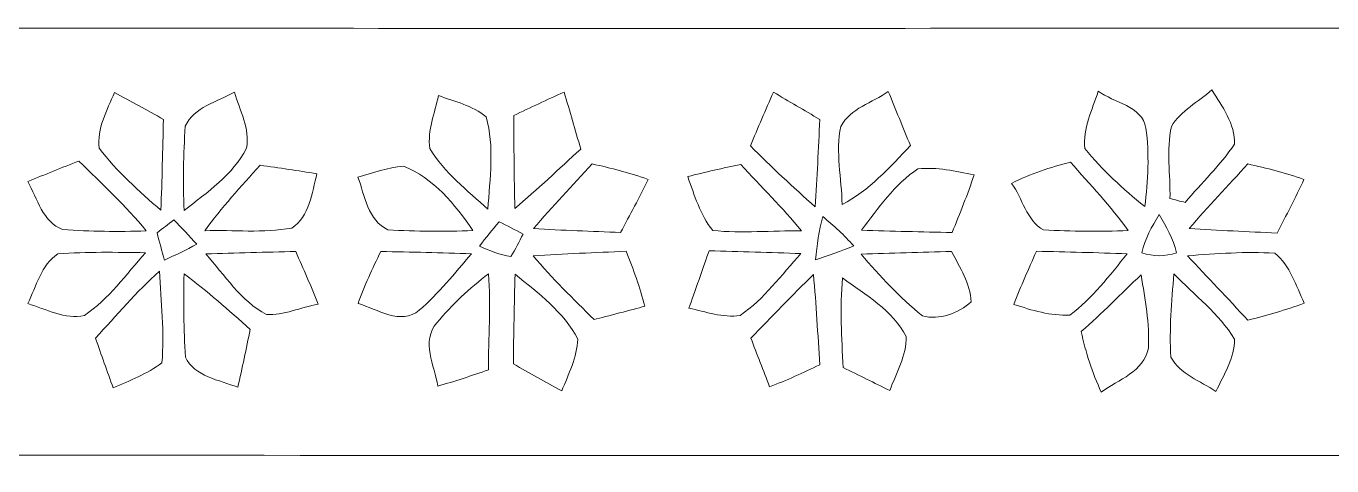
# Model space of a CAD drawing. Header units: centimetres. Extents: x -16.2 to 16.2, y -9 to 9.
# Drawn here: x -11.3 to -2.24, y -8.96 to -5.9 of the extents above; entities that cross this region are included whole.
import ezdxf

# ---------------------------------------------------------------- set-up
doc = ezdxf.new("R2010")
doc.units = ezdxf.units.CM
doc.header["$MEASUREMENT"] = 0
doc.layers.add('Layer 1', color=7, linetype='Continuous')

msp = doc.modelspace()

# ---------------------------------------------------------------- linework, layer by layer
at = {"layer": 'Layer 1', "color": 250, "lineweight": 9}
for points, knots in [([(-16.16388, -5.93101), (-12.4509, -5.90455), (-8.73756, -5.92713), (-5.02422, -5.91972), (-5.02422, -5.91972), (1.97348, -5.91972), (8.97118, -5.91972), (15.96853, -5.91972), (15.96853, -5.91972), (16.04614, -5.90879), (16.13469, -5.96029), (16.12587, -6.04743), (16.12587, -6.04743), (16.09976, -6.94243), (16.09976, -7.83813), (16.1241, -8.73313), (16.1241, -8.73313), (16.13469, -8.84284), (16.02109, -8.95573), (15.89727, -8.88235), (15.89727, -8.88235), (5.21163, -8.87882), (-5.47472, -8.89293), (-16.16071, -8.8753), (-16.16071, -8.8753), (-16.18011, -7.89387), (-16.17658, -6.91244), (-16.16388, -5.93101), (-16.16388, -5.93101), (-16.16388, -5.93101), (-16.16388, -5.93101), (-16.16388, -5.93101)], [0, 0, 0, 0, 0.1111111, 0.1111111, 0.1111111, 0.1111111, 0.2222222, 0.2222222, 0.2222222, 0.2222222, 0.3333333, 0.3333333, 0.3333333, 0.3333333, 0.4444444, 0.4444444, 0.4444444, 0.4444444, 0.5555556, 0.5555556, 0.5555556, 0.5555556, 0.6666667, 0.6666667, 0.6666667, 0.6666667, 0.7777778, 0.7777778, 0.7777778, 0.7777778, 1, 1, 1, 1]), ([(-10.68771, -6.36563), (-10.73746, -6.4877), (-10.81154, -6.61646), (-10.79249, -6.75193), (-10.79249, -6.75193), (-10.67043, -6.91315), (-10.51803, -7.04967), (-10.36492, -7.18161), (-10.36492, -7.18161), (-10.35681, -6.97135), (-10.35258, -6.76145), (-10.34728, -6.5519), (-10.34728, -6.5519), (-10.45947, -6.4877), (-10.57377, -6.42631), (-10.68771, -6.36563), (-10.68771, -6.36563), (-10.68771, -6.36563), (-10.68771, -6.36563), (-10.68771, -6.36563)], [0, 0, 0, 0, 0.1666667, 0.1666667, 0.1666667, 0.1666667, 0.3333333, 0.3333333, 0.3333333, 0.3333333, 0.5, 0.5, 0.5, 0.5, 0.6666667, 0.6666667, 0.6666667, 0.6666667, 1, 1, 1, 1]), ([(-10.19594, -6.59953), (-10.209, -6.79355), (-10.21146, -6.98829), (-10.2037, -7.18373), (-10.2037, -7.18373), (-10.04495, -7.05743), (-9.86468, -6.93678), (-9.77049, -6.75122), (-9.77049, -6.75122), (-9.74439, -6.61752), (-9.81847, -6.48805), (-9.85445, -6.36211), (-9.85445, -6.36211), (-9.97193, -6.43125), (-10.13703, -6.46371), (-10.19594, -6.59953), (-10.19594, -6.59953), (-10.19594, -6.59953), (-10.19594, -6.59953), (-10.19594, -6.59953)], [0, 0, 0, 0, 0.1666667, 0.1666667, 0.1666667, 0.1666667, 0.3333333, 0.3333333, 0.3333333, 0.3333333, 0.5, 0.5, 0.5, 0.5, 0.6666667, 0.6666667, 0.6666667, 0.6666667, 1, 1, 1, 1]), ([(-8.43876, -6.38574), (-8.46275, -6.50639), (-8.51672, -6.6281), (-8.49838, -6.75298), (-8.49838, -6.75298), (-8.39995, -6.92232), (-8.23661, -7.04367), (-8.0948, -7.17561), (-8.0948, -7.17561), (-8.08386, -6.96289), (-8.04717, -6.74099), (-8.1082, -6.53391), (-8.1082, -6.53391), (-8.20098, -6.45383), (-8.32834, -6.42843), (-8.43876, -6.38574), (-8.43876, -6.38574), (-8.43876, -6.38574), (-8.43876, -6.38574), (-8.43876, -6.38574)], [0, 0, 0, 0, 0.1666667, 0.1666667, 0.1666667, 0.1666667, 0.3333333, 0.3333333, 0.3333333, 0.3333333, 0.5, 0.5, 0.5, 0.5, 0.6666667, 0.6666667, 0.6666667, 0.6666667, 1, 1, 1, 1]), ([(-7.91629, -6.52474), (-7.91488, -6.73923), (-7.91276, -6.95371), (-7.90853, -7.16891), (-7.90853, -7.16891), (-7.75084, -7.03803), (-7.60267, -6.89551), (-7.45133, -6.75757), (-7.45133, -6.75757), (-7.48837, -6.62528), (-7.52683, -6.49369), (-7.56634, -6.36281), (-7.56634, -6.36281), (-7.68416, -6.41432), (-7.79988, -6.47006), (-7.91629, -6.52474), (-7.91629, -6.52474), (-7.91629, -6.52474), (-7.91629, -6.52474), (-7.91629, -6.52474)], [0, 0, 0, 0, 0.1666667, 0.1666667, 0.1666667, 0.1666667, 0.3333333, 0.3333333, 0.3333333, 0.3333333, 0.5, 0.5, 0.5, 0.5, 0.6666667, 0.6666667, 0.6666667, 0.6666667, 1, 1, 1, 1]), ([(-6.11325, -6.36352), (-6.16793, -6.48628), (-6.22155, -6.61046), (-6.27376, -6.73464), (-6.27376, -6.73464), (-6.12806, -6.88069), (-5.97778, -7.02215), (-5.82291, -7.15833), (-5.82291, -7.15833), (-5.80986, -6.95618), (-5.80139, -6.75404), (-5.79186, -6.55225), (-5.79186, -6.55225), (-5.89946, -6.4884), (-6.00565, -6.42596), (-6.11325, -6.36352), (-6.11325, -6.36352), (-6.11325, -6.36352), (-6.11325, -6.36352), (-6.11325, -6.36352)], [0, 0, 0, 0, 0.1666667, 0.1666667, 0.1666667, 0.1666667, 0.3333333, 0.3333333, 0.3333333, 0.3333333, 0.5, 0.5, 0.5, 0.5, 0.6666667, 0.6666667, 0.6666667, 0.6666667, 1, 1, 1, 1]), ([(-5.64546, -6.60094), (-5.68533, -6.77838), (-5.63841, -6.96253), (-5.63735, -7.1428), (-5.63735, -7.1428), (-5.45002, -7.04473), (-5.3068, -6.88457), (-5.16286, -6.73393), (-5.16286, -6.73393), (-5.21401, -6.6087), (-5.26481, -6.48346), (-5.31632, -6.35858), (-5.31632, -6.35858), (-5.42603, -6.43548), (-5.57985, -6.475), (-5.64546, -6.60094), (-5.64546, -6.60094), (-5.64546, -6.60094), (-5.64546, -6.60094), (-5.64546, -6.60094)], [0, 0, 0, 0, 0.1666667, 0.1666667, 0.1666667, 0.1666667, 0.3333333, 0.3333333, 0.3333333, 0.3333333, 0.5, 0.5, 0.5, 0.5, 0.6666667, 0.6666667, 0.6666667, 0.6666667, 1, 1, 1, 1]), ([(-3.85935, -6.35611), (-3.89956, -6.48487), (-3.96941, -6.6147), (-3.95178, -6.75334), (-3.95178, -6.75334), (-3.83042, -6.90362), (-3.68684, -7.03485), (-3.53656, -7.15692), (-3.53656, -7.15692), (-3.51116, -6.97665), (-3.50516, -6.79144), (-3.52774, -6.61152), (-3.52774, -6.61152), (-3.55596, -6.4563), (-3.7514, -6.43619), (-3.85935, -6.35611), (-3.85935, -6.35611), (-3.85935, -6.35611), (-3.85935, -6.35611), (-3.85935, -6.35611)], [0, 0, 0, 0, 0.1666667, 0.1666667, 0.1666667, 0.1666667, 0.3333333, 0.3333333, 0.3333333, 0.3333333, 0.5, 0.5, 0.5, 0.5, 0.6666667, 0.6666667, 0.6666667, 0.6666667, 1, 1, 1, 1]), ([(-3.35064, -6.60129), (-3.3891, -6.76463), (-3.35593, -6.93466), (-3.36158, -7.10118), (-3.36158, -7.10118), (-3.33547, -7.10788), (-3.28256, -7.12093), (-3.25645, -7.12728), (-3.25645, -7.12728), (-3.14039, -6.99428), (-3.01445, -6.86905), (-2.91285, -6.72441), (-2.91285, -6.72441), (-2.90932, -6.58259), (-2.99786, -6.46159), (-3.07089, -6.34764), (-3.07089, -6.34764), (-3.16402, -6.4309), (-3.2875, -6.49016), (-3.35064, -6.60129), (-3.35064, -6.60129), (-3.35064, -6.60129), (-3.35064, -6.60129), (-3.35064, -6.60129)], [0, 0, 0, 0, 0.1428571, 0.1428571, 0.1428571, 0.1428571, 0.2857143, 0.2857143, 0.2857143, 0.2857143, 0.4285714, 0.4285714, 0.4285714, 0.4285714, 0.5714286, 0.5714286, 0.5714286, 0.5714286, 0.7142857, 0.7142857, 0.7142857, 0.7142857, 1, 1, 1, 1]), ([(-10.9336, -6.84047), (-11.05213, -6.88704), (-11.17067, -6.93361), (-11.28779, -6.9837), (-11.28779, -6.9837), (-11.225, -7.10223), (-11.18443, -7.26275), (-11.04684, -7.31637), (-11.04684, -7.31637), (-10.85423, -7.32907), (-10.6609, -7.33189), (-10.46688, -7.32554), (-10.46688, -7.32554), (-10.60869, -7.15092), (-10.77379, -6.99746), (-10.9336, -6.84047), (-10.9336, -6.84047), (-10.9336, -6.84047), (-10.9336, -6.84047), (-10.9336, -6.84047)], [0, 0, 0, 0, 0.1666667, 0.1666667, 0.1666667, 0.1666667, 0.3333333, 0.3333333, 0.3333333, 0.3333333, 0.5, 0.5, 0.5, 0.5, 0.6666667, 0.6666667, 0.6666667, 0.6666667, 1, 1, 1, 1]), ([(-9.6763, -6.87011), (-9.80895, -7.01722), (-9.94335, -7.16362), (-10.06118, -7.32378), (-10.06118, -7.32378), (-9.86116, -7.31813), (-9.65443, -7.34248), (-9.45723, -7.30543), (-9.45723, -7.30543), (-9.33375, -7.22641), (-9.31647, -7.0592), (-9.2819, -6.92867), (-9.2819, -6.92867), (-9.41313, -6.9075), (-9.54471, -6.8881), (-9.6763, -6.87011), (-9.6763, -6.87011), (-9.6763, -6.87011), (-9.6763, -6.87011), (-9.6763, -6.87011)], [0, 0, 0, 0, 0.1666667, 0.1666667, 0.1666667, 0.1666667, 0.3333333, 0.3333333, 0.3333333, 0.3333333, 0.5, 0.5, 0.5, 0.5, 0.6666667, 0.6666667, 0.6666667, 0.6666667, 1, 1, 1, 1]), ([(-8.68147, -6.8754), (-8.78942, -6.88563), (-8.89243, -6.92443), (-8.9972, -6.9516), (-8.9972, -6.9516), (-8.95099, -7.08036), (-8.92806, -7.25358), (-8.78942, -7.31743), (-8.78942, -7.31743), (-8.59327, -7.32942), (-8.39642, -7.33119), (-8.19922, -7.32272), (-8.19922, -7.32272), (-8.32269, -7.14139), (-8.47333, -6.95795), (-8.68147, -6.8754), (-8.68147, -6.8754), (-8.68147, -6.8754), (-8.68147, -6.8754), (-8.68147, -6.8754)], [0, 0, 0, 0, 0.1666667, 0.1666667, 0.1666667, 0.1666667, 0.3333333, 0.3333333, 0.3333333, 0.3333333, 0.5, 0.5, 0.5, 0.5, 0.6666667, 0.6666667, 0.6666667, 0.6666667, 1, 1, 1, 1]), ([(-7.37231, -6.86093), (-7.50883, -7.00981), (-7.64712, -7.15656), (-7.77906, -7.30967), (-7.77906, -7.30967), (-7.57763, -7.32096), (-7.37619, -7.32801), (-7.17405, -7.33613), (-7.17405, -7.33613), (-7.10914, -7.21407), (-7.04423, -7.09236), (-6.98249, -6.96853), (-6.98249, -6.96853), (-7.10949, -6.92302), (-7.24072, -6.8888), (-7.37231, -6.86093), (-7.37231, -6.86093), (-7.37231, -6.86093), (-7.37231, -6.86093), (-7.37231, -6.86093)], [0, 0, 0, 0, 0.1666667, 0.1666667, 0.1666667, 0.1666667, 0.3333333, 0.3333333, 0.3333333, 0.3333333, 0.5, 0.5, 0.5, 0.5, 0.6666667, 0.6666667, 0.6666667, 0.6666667, 1, 1, 1, 1]), ([(-6.70838, -6.94878), (-6.66146, -7.07719), (-6.6223, -7.21407), (-6.53517, -7.32272), (-6.53517, -7.32272), (-6.33056, -7.34283), (-6.12348, -7.32307), (-5.91781, -7.32378), (-5.91781, -7.32378), (-6.05221, -7.16468), (-6.19932, -7.01722), (-6.34079, -6.86481), (-6.34079, -6.86481), (-6.46426, -6.88916), (-6.58632, -6.91808), (-6.70838, -6.94878), (-6.70838, -6.94878), (-6.70838, -6.94878), (-6.70838, -6.94878), (-6.70838, -6.94878)], [0, 0, 0, 0, 0.1666667, 0.1666667, 0.1666667, 0.1666667, 0.3333333, 0.3333333, 0.3333333, 0.3333333, 0.5, 0.5, 0.5, 0.5, 0.6666667, 0.6666667, 0.6666667, 0.6666667, 1, 1, 1, 1]), ([(-5.1103, -6.89374), (-5.27222, -7.0031), (-5.38617, -7.16785), (-5.50259, -7.32131), (-5.50259, -7.32131), (-5.29304, -7.32731), (-5.08313, -7.33154), (-4.87288, -7.33683), (-4.87288, -7.33683), (-4.81996, -7.20419), (-4.76493, -7.0726), (-4.72118, -6.93678), (-4.72118, -6.93678), (-4.84889, -6.90891), (-4.97871, -6.88316), (-5.1103, -6.89374), (-5.1103, -6.89374), (-5.1103, -6.89374), (-5.1103, -6.89374), (-5.1103, -6.89374)], [0, 0, 0, 0, 0.1666667, 0.1666667, 0.1666667, 0.1666667, 0.3333333, 0.3333333, 0.3333333, 0.3333333, 0.5, 0.5, 0.5, 0.5, 0.6666667, 0.6666667, 0.6666667, 0.6666667, 1, 1, 1, 1]), ([(-4.46013, -6.99534), (-4.38499, -7.098), (-4.35818, -7.25358), (-4.23894, -7.31849), (-4.23894, -7.31849), (-4.0435, -7.32942), (-3.84735, -7.33083), (-3.65086, -7.32237), (-3.65086, -7.32237), (-3.77221, -7.15445), (-3.91615, -7.00416), (-4.05126, -6.84788), (-4.05126, -6.84788), (-4.19166, -6.88457), (-4.33066, -6.92902), (-4.46013, -6.99534), (-4.46013, -6.99534), (-4.46013, -6.99534), (-4.46013, -6.99534), (-4.46013, -6.99534)], [0, 0, 0, 0, 0.1666667, 0.1666667, 0.1666667, 0.1666667, 0.3333333, 0.3333333, 0.3333333, 0.3333333, 0.5, 0.5, 0.5, 0.5, 0.6666667, 0.6666667, 0.6666667, 0.6666667, 1, 1, 1, 1]), ([(-2.82148, -6.86093), (-2.95765, -7.00981), (-3.09594, -7.15621), (-3.22788, -7.30896), (-3.22788, -7.30896), (-3.02503, -7.32201), (-2.82148, -7.33083), (-2.61757, -7.34071), (-2.61757, -7.34071), (-2.55478, -7.21653), (-2.49022, -7.09447), (-2.4313, -6.96853), (-2.4313, -6.96853), (-2.5583, -6.92338), (-2.68989, -6.88916), (-2.82148, -6.86093), (-2.82148, -6.86093), (-2.82148, -6.86093), (-2.82148, -6.86093), (-2.82148, -6.86093)], [0, 0, 0, 0, 0.1666667, 0.1666667, 0.1666667, 0.1666667, 0.3333333, 0.3333333, 0.3333333, 0.3333333, 0.5, 0.5, 0.5, 0.5, 0.6666667, 0.6666667, 0.6666667, 0.6666667, 1, 1, 1, 1]), ([(-10.39138, -7.3393), (-10.3748, -7.4021), (-10.35787, -7.46489), (-10.34058, -7.52804), (-10.34058, -7.52804), (-10.26438, -7.49346), (-10.18959, -7.45678), (-10.11621, -7.41727), (-10.11621, -7.41727), (-10.16878, -7.36047), (-10.2217, -7.30438), (-10.27532, -7.24864), (-10.27532, -7.24864), (-10.31412, -7.27862), (-10.35258, -7.30896), (-10.39138, -7.3393), (-10.39138, -7.3393), (-10.39138, -7.3393), (-10.39138, -7.3393), (-10.39138, -7.3393)], [0, 0, 0, 0, 0.1666667, 0.1666667, 0.1666667, 0.1666667, 0.3333333, 0.3333333, 0.3333333, 0.3333333, 0.5, 0.5, 0.5, 0.5, 0.6666667, 0.6666667, 0.6666667, 0.6666667, 1, 1, 1, 1]), ([(-5.77105, -7.22641), (-5.79716, -7.32413), (-5.81303, -7.42432), (-5.82079, -7.52521), (-5.82079, -7.52521), (-5.73119, -7.49664), (-5.64299, -7.46489), (-5.55586, -7.42926), (-5.55586, -7.42926), (-5.62218, -7.35588), (-5.69415, -7.2878), (-5.77105, -7.22641), (-5.77105, -7.22641), (-5.77105, -7.22641), (-5.77105, -7.22641), (-5.77105, -7.22641)], [0, 0, 0, 0, 0.2, 0.2, 0.2, 0.2, 0.4, 0.4, 0.4, 0.4, 0.6, 0.6, 0.6, 0.6, 1, 1, 1, 1]), ([(-3.55666, -7.47688), (-3.47905, -7.50475), (-3.39439, -7.50475), (-3.31678, -7.47688), (-3.31678, -7.47688), (-3.3383, -7.38128), (-3.38592, -7.2952), (-3.43672, -7.21265), (-3.43672, -7.21265), (-3.48752, -7.2952), (-3.53515, -7.38128), (-3.55666, -7.47688), (-3.55666, -7.47688), (-3.55666, -7.47688), (-3.55666, -7.47688), (-3.55666, -7.47688)], [0, 0, 0, 0, 0.2, 0.2, 0.2, 0.2, 0.4, 0.4, 0.4, 0.4, 0.6, 0.6, 0.6, 0.6, 1, 1, 1, 1]), ([(-8.01825, -7.26169), (-8.06375, -7.31778), (-8.10961, -7.37387), (-8.15477, -7.43102), (-8.15477, -7.43102), (-8.08386, -7.46101), (-8.0126, -7.49276), (-7.93534, -7.50334), (-7.93534, -7.50334), (-7.90289, -7.4536), (-7.87819, -7.39963), (-7.85138, -7.34706), (-7.85138, -7.34706), (-7.90712, -7.31813), (-7.96251, -7.28991), (-8.01825, -7.26169), (-8.01825, -7.26169), (-8.01825, -7.26169), (-8.01825, -7.26169), (-8.01825, -7.26169)], [0, 0, 0, 0, 0.1666667, 0.1666667, 0.1666667, 0.1666667, 0.3333333, 0.3333333, 0.3333333, 0.3333333, 0.5, 0.5, 0.5, 0.5, 0.6666667, 0.6666667, 0.6666667, 0.6666667, 1, 1, 1, 1]), ([(-11.08071, -7.485), (-11.19713, -7.5619), (-11.22993, -7.71078), (-11.28885, -7.82966), (-11.28885, -7.82966), (-11.1622, -7.86812), (-11.02991, -7.94114), (-10.8955, -7.91221), (-10.8955, -7.91221), (-10.72687, -7.79826), (-10.60622, -7.62646), (-10.47146, -7.47653), (-10.47146, -7.47653), (-10.67466, -7.47371), (-10.87786, -7.46948), (-11.08071, -7.485), (-11.08071, -7.485), (-11.08071, -7.485), (-11.08071, -7.485), (-11.08071, -7.485)], [0, 0, 0, 0, 0.1666667, 0.1666667, 0.1666667, 0.1666667, 0.3333333, 0.3333333, 0.3333333, 0.3333333, 0.5, 0.5, 0.5, 0.5, 0.6666667, 0.6666667, 0.6666667, 0.6666667, 1, 1, 1, 1]), ([(-10.05342, -7.48535), (-9.92183, -7.6314), (-9.81071, -7.81061), (-9.63291, -7.90621), (-9.63291, -7.90621), (-9.51367, -7.9108), (-9.39267, -7.85647), (-9.27378, -7.8339), (-9.27378, -7.8339), (-9.32141, -7.71078), (-9.37573, -7.58942), (-9.429, -7.46842), (-9.429, -7.46842), (-9.63714, -7.473), (-9.84563, -7.47794), (-10.05342, -7.48535), (-10.05342, -7.48535), (-10.05342, -7.48535), (-10.05342, -7.48535), (-10.05342, -7.48535)], [0, 0, 0, 0, 0.1666667, 0.1666667, 0.1666667, 0.1666667, 0.3333333, 0.3333333, 0.3333333, 0.3333333, 0.5, 0.5, 0.5, 0.5, 0.6666667, 0.6666667, 0.6666667, 0.6666667, 1, 1, 1, 1]), ([(-8.83845, -7.46806), (-8.89701, -7.58554), (-8.95099, -7.70548), (-8.9965, -7.82896), (-8.9965, -7.82896), (-8.86385, -7.86776), (-8.69946, -7.98277), (-8.57175, -7.87588), (-8.57175, -7.87588), (-8.4384, -7.75805), (-8.32446, -7.61976), (-8.2098, -7.48429), (-8.2098, -7.48429), (-8.41935, -7.47653), (-8.6289, -7.47195), (-8.83845, -7.46806), (-8.83845, -7.46806), (-8.83845, -7.46806), (-8.83845, -7.46806), (-8.83845, -7.46806)], [0, 0, 0, 0, 0.1666667, 0.1666667, 0.1666667, 0.1666667, 0.3333333, 0.3333333, 0.3333333, 0.3333333, 0.5, 0.5, 0.5, 0.5, 0.6666667, 0.6666667, 0.6666667, 0.6666667, 1, 1, 1, 1]), ([(-7.78153, -7.49911), (-7.64959, -7.65468), (-7.50248, -7.79685), (-7.3582, -7.94114), (-7.3582, -7.94114), (-7.27036, -7.91821), (-7.09432, -7.87164), (-7.00648, -7.84871), (-7.00648, -7.84871), (-7.03823, -7.71748), (-7.08621, -7.59154), (-7.13665, -7.46701), (-7.13665, -7.46701), (-7.35185, -7.47547), (-7.56704, -7.48465), (-7.78153, -7.49911), (-7.78153, -7.49911), (-7.78153, -7.49911), (-7.78153, -7.49911), (-7.78153, -7.49911)], [0, 0, 0, 0, 0.1666667, 0.1666667, 0.1666667, 0.1666667, 0.3333333, 0.3333333, 0.3333333, 0.3333333, 0.5, 0.5, 0.5, 0.5, 0.6666667, 0.6666667, 0.6666667, 0.6666667, 1, 1, 1, 1]), ([(-6.56021, -7.46277), (-6.59514, -7.56261), (-6.66499, -7.76228), (-6.69991, -7.86247), (-6.69991, -7.86247), (-6.5835, -7.88434), (-6.46461, -7.93161), (-6.34431, -7.91151), (-6.34431, -7.91151), (-6.17745, -7.79897), (-6.05786, -7.62928), (-5.92239, -7.48288), (-5.92239, -7.48288), (-6.13512, -7.47512), (-6.34784, -7.46912), (-6.56021, -7.46277), (-6.56021, -7.46277), (-6.56021, -7.46277), (-6.56021, -7.46277), (-6.56021, -7.46277)], [0, 0, 0, 0, 0.1666667, 0.1666667, 0.1666667, 0.1666667, 0.3333333, 0.3333333, 0.3333333, 0.3333333, 0.5, 0.5, 0.5, 0.5, 0.6666667, 0.6666667, 0.6666667, 0.6666667, 1, 1, 1, 1]), ([(-5.50541, -7.48711), (-5.37382, -7.63916), (-5.23659, -7.78803), (-5.07925, -7.91433), (-5.07925, -7.91433), (-4.96178, -7.94714), (-4.83055, -7.89528), (-4.74023, -7.81837), (-4.74023, -7.81837), (-4.74729, -7.68961), (-4.81996, -7.57919), (-4.87746, -7.46842), (-4.87746, -7.46842), (-5.08701, -7.47336), (-5.29621, -7.479), (-5.50541, -7.48711), (-5.50541, -7.48711), (-5.50541, -7.48711), (-5.50541, -7.48711), (-5.50541, -7.48711)], [0, 0, 0, 0, 0.1666667, 0.1666667, 0.1666667, 0.1666667, 0.3333333, 0.3333333, 0.3333333, 0.3333333, 0.5, 0.5, 0.5, 0.5, 0.6666667, 0.6666667, 0.6666667, 0.6666667, 1, 1, 1, 1]), ([(-4.28868, -7.4663), (-4.3423, -7.58836), (-4.39628, -7.71042), (-4.44461, -7.83495), (-4.44461, -7.83495), (-4.31937, -7.87693), (-4.19096, -7.91574), (-4.0562, -7.90974), (-4.0562, -7.90974), (-3.90027, -7.79297), (-3.77927, -7.63528), (-3.65826, -7.48429), (-3.65826, -7.48429), (-3.86852, -7.47618), (-4.07878, -7.47124), (-4.28868, -7.4663), (-4.28868, -7.4663), (-4.28868, -7.4663), (-4.28868, -7.4663), (-4.28868, -7.4663)], [0, 0, 0, 0, 0.1666667, 0.1666667, 0.1666667, 0.1666667, 0.3333333, 0.3333333, 0.3333333, 0.3333333, 0.5, 0.5, 0.5, 0.5, 0.6666667, 0.6666667, 0.6666667, 0.6666667, 1, 1, 1, 1]), ([(-3.23881, -7.49735), (-3.10193, -7.64833), (-2.95906, -7.79403), (-2.82112, -7.94467), (-2.82112, -7.94467), (-2.68883, -7.91221), (-2.5576, -7.87376), (-2.42954, -7.82755), (-2.42954, -7.82755), (-2.48669, -7.70725), (-2.52444, -7.56508), (-2.6338, -7.48041), (-2.6338, -7.48041), (-2.83559, -7.46665), (-3.03773, -7.48465), (-3.23881, -7.49735), (-3.23881, -7.49735), (-3.23881, -7.49735), (-3.23881, -7.49735), (-3.23881, -7.49735)], [0, 0, 0, 0, 0.1666667, 0.1666667, 0.1666667, 0.1666667, 0.3333333, 0.3333333, 0.3333333, 0.3333333, 0.5, 0.5, 0.5, 0.5, 0.6666667, 0.6666667, 0.6666667, 0.6666667, 1, 1, 1, 1]), ([(-10.81895, -8.06955), (-10.77838, -8.18456), (-10.73746, -8.29956), (-10.69618, -8.41527), (-10.69618, -8.41527), (-10.58082, -8.36306), (-10.46017, -8.31685), (-10.35787, -8.241), (-10.35787, -8.241), (-10.33917, -8.02898), (-10.36598, -7.81555), (-10.3748, -7.60494), (-10.3748, -7.60494), (-10.53496, -7.74782), (-10.67325, -7.91256), (-10.81895, -8.06955), (-10.81895, -8.06955), (-10.81895, -8.06955), (-10.81895, -8.06955), (-10.81895, -8.06955)], [0, 0, 0, 0, 0.1666667, 0.1666667, 0.1666667, 0.1666667, 0.3333333, 0.3333333, 0.3333333, 0.3333333, 0.5, 0.5, 0.5, 0.5, 0.6666667, 0.6666667, 0.6666667, 0.6666667, 1, 1, 1, 1]), ([(-10.20406, -7.62364), (-10.2097, -7.8159), (-10.20617, -8.00817), (-10.19453, -8.20043), (-10.19453, -8.20043), (-10.13209, -8.33731), (-9.95782, -8.35953), (-9.83152, -8.41069), (-9.83152, -8.41069), (-9.80118, -8.27734), (-9.77155, -8.14293), (-9.7458, -8.00887), (-9.7458, -8.00887), (-9.89432, -7.87552), (-10.04354, -7.74217), (-10.20406, -7.62364), (-10.20406, -7.62364), (-10.20406, -7.62364), (-10.20406, -7.62364), (-10.20406, -7.62364)], [0, 0, 0, 0, 0.1666667, 0.1666667, 0.1666667, 0.1666667, 0.3333333, 0.3333333, 0.3333333, 0.3333333, 0.5, 0.5, 0.5, 0.5, 0.6666667, 0.6666667, 0.6666667, 0.6666667, 1, 1, 1, 1]), ([(-8.44969, -7.96301), (-8.56152, -8.08966), (-8.46592, -8.26111), (-8.44299, -8.40293), (-8.44299, -8.40293), (-8.32516, -8.368), (-8.20804, -8.33061), (-8.09233, -8.28968), (-8.09233, -8.28968), (-8.09056, -8.06708), (-8.07434, -7.84483), (-8.09162, -7.62293), (-8.09162, -7.62293), (-8.22145, -7.72418), (-8.34421, -7.83637), (-8.44969, -7.96301), (-8.44969, -7.96301), (-8.44969, -7.96301), (-8.44969, -7.96301), (-8.44969, -7.96301)], [0, 0, 0, 0, 0.1666667, 0.1666667, 0.1666667, 0.1666667, 0.3333333, 0.3333333, 0.3333333, 0.3333333, 0.5, 0.5, 0.5, 0.5, 0.6666667, 0.6666667, 0.6666667, 0.6666667, 1, 1, 1, 1]), ([(-7.90641, -7.62611), (-7.91276, -7.83319), (-7.91594, -8.04027), (-7.91876, -8.24841), (-7.91876, -8.24841), (-7.80764, -8.31156), (-7.69581, -8.374), (-7.58327, -8.43538), (-7.58327, -8.43538), (-7.53494, -8.31967), (-7.47744, -8.20255), (-7.47109, -8.0759), (-7.47109, -8.0759), (-7.56845, -7.88928), (-7.7459, -7.75699), (-7.90641, -7.62611), (-7.90641, -7.62611), (-7.90641, -7.62611), (-7.90641, -7.62611), (-7.90641, -7.62611)], [0, 0, 0, 0, 0.1666667, 0.1666667, 0.1666667, 0.1666667, 0.3333333, 0.3333333, 0.3333333, 0.3333333, 0.5, 0.5, 0.5, 0.5, 0.6666667, 0.6666667, 0.6666667, 0.6666667, 1, 1, 1, 1]), ([(-6.27023, -8.0692), (-6.22755, -8.18173), (-6.1838, -8.29427), (-6.1397, -8.40645), (-6.1397, -8.40645), (-6.02117, -8.362), (-5.90616, -8.30979), (-5.79257, -8.2537), (-5.79257, -8.2537), (-5.80456, -8.0445), (-5.81691, -7.83601), (-5.83561, -7.62787), (-5.83561, -7.62787), (-5.98307, -7.77251), (-6.12665, -7.92103), (-6.27023, -8.0692), (-6.27023, -8.0692), (-6.27023, -8.0692), (-6.27023, -8.0692), (-6.27023, -8.0692)], [0, 0, 0, 0, 0.1666667, 0.1666667, 0.1666667, 0.1666667, 0.3333333, 0.3333333, 0.3333333, 0.3333333, 0.5, 0.5, 0.5, 0.5, 0.6666667, 0.6666667, 0.6666667, 0.6666667, 1, 1, 1, 1]), ([(-5.63417, -7.65151), (-5.65216, -7.85859), (-5.64017, -8.06673), (-5.62959, -8.27416), (-5.62959, -8.27416), (-5.52128, -8.32602), (-5.41369, -8.38035), (-5.30538, -8.43326), (-5.30538, -8.43326), (-5.26376, -8.3112), (-5.1865, -8.18985), (-5.1932, -8.05826), (-5.1932, -8.05826), (-5.28386, -7.87658), (-5.47578, -7.76898), (-5.63417, -7.65151)], [0, 0, 0, 0, 0.2, 0.2, 0.2, 0.2, 0.4, 0.4, 0.4, 0.4, 0.6, 0.6, 0.6, 0.6, 1, 1, 1, 1]), ([(-3.97788, -8.02334), (-3.94613, -8.16762), (-3.90098, -8.30944), (-3.83783, -8.4435), (-3.83783, -8.4435), (-3.71859, -8.35883), (-3.5415, -8.30097), (-3.51116, -8.13905), (-3.51116, -8.13905), (-3.50057, -7.9683), (-3.53444, -7.79862), (-3.56125, -7.63105), (-3.56125, -7.63105), (-3.70166, -7.76016), (-3.83254, -7.89951), (-3.97788, -8.02334), (-3.97788, -8.02334), (-3.97788, -8.02334), (-3.97788, -8.02334), (-3.97788, -8.02334)], [0, 0, 0, 0, 0.1666667, 0.1666667, 0.1666667, 0.1666667, 0.3333333, 0.3333333, 0.3333333, 0.3333333, 0.5, 0.5, 0.5, 0.5, 0.6666667, 0.6666667, 0.6666667, 0.6666667, 1, 1, 1, 1]), ([(-3.33441, -7.62364), (-3.34994, -7.8152), (-3.36652, -8.00782), (-3.35558, -8.20114), (-3.35558, -8.20114), (-3.29032, -8.32073), (-3.15026, -8.36659), (-3.04231, -8.43856), (-3.04231, -8.43856), (-2.98658, -8.32355), (-2.91355, -8.20784), (-2.91249, -8.07625), (-2.91249, -8.07625), (-3.02044, -7.89986), (-3.1926, -7.7711), (-3.33441, -7.62364), (-3.33441, -7.62364), (-3.33441, -7.62364), (-3.33441, -7.62364), (-3.33441, -7.62364)], [0, 0, 0, 0, 0.1666667, 0.1666667, 0.1666667, 0.1666667, 0.3333333, 0.3333333, 0.3333333, 0.3333333, 0.5, 0.5, 0.5, 0.5, 0.6666667, 0.6666667, 0.6666667, 0.6666667, 1, 1, 1, 1])]:
    msp.add_open_spline(points, degree=3, knots=knots, dxfattribs=at)

doc.saveas('drawing.dxf')
